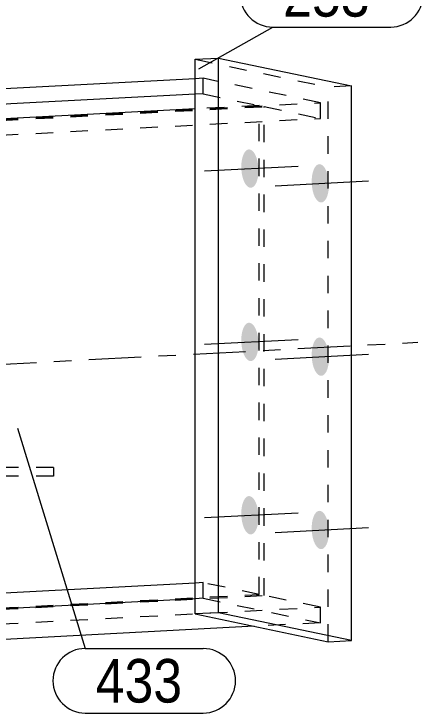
# Model space of a CAD drawing. Header units: millimetres. Extents: x 2 to 579, y 1 to 825.
# Drawn here: x 87.39 to 110.83, y 582.13 to 622.23 of the extents above; entities that cross this region are included whole.
import ezdxf

# ---------------------------------------------------------------- set-up
doc = ezdxf.new("R2010")
doc.units = ezdxf.units.MM
for name, pattern in [('XKITLINE00', [0]), ('XKITLINE01', [4, 1, -1, 1, -1]), ('XKITLINE03', [6, 3, -1, 1, -1])]:
    doc.linetypes.add(name, pattern=pattern)
for name, color, linetype, lineweight in [('Bolt', 3, 'Continuous', 0), ('Part', 2, 'Continuous', 0), ('PartMark', 7, 'Continuous', 0)]:
    doc.layers.add(name, color=color, linetype=linetype, lineweight=lineweight)
doc.styles.add('ARIAL', font='ARIAL.TTF')

# ---------------------------------------------------------------- blocks, each defined once
blk = doc.blocks.new('*A69')
at = {"layer": 'Bolt'}
for points in [[(100.413, 613.389), (100.412, 613.443), (100.412, 613.497), (100.413, 613.55), (100.416, 613.603), (100.42, 613.655), (100.425, 613.707), (100.431, 613.758), (100.438, 613.807), (100.446, 613.856), (100.455, 613.904), (100.466, 613.95), (100.477, 613.995), (100.49, 614.038), (100.503, 614.08), (100.518, 614.12), (100.533, 614.158), (100.55, 614.194), (100.567, 614.228), (100.585, 614.26), (100.604, 614.29), (100.623, 614.318), (100.643, 614.343), (100.664, 614.366), (100.686, 614.387), (100.708, 614.405), (100.73, 614.42), (100.753, 614.433), (100.776, 614.444), (100.8, 614.452), (100.823, 614.457), (100.847, 614.46), (100.871, 614.46), (100.896, 614.457), (100.92, 614.451), (100.944, 614.444), (100.968, 614.433), (100.992, 614.42), (101.016, 614.404), (101.039, 614.386), (101.062, 614.365), (101.085, 614.342), (101.107, 614.317), (101.129, 614.289), (101.15, 614.259), (101.171, 614.227), (101.191, 614.192), (101.211, 614.156), (101.229, 614.118), (101.247, 614.078), (101.264, 614.036), (101.28, 613.993), (101.296, 613.948), (101.31, 613.902), (101.323, 613.854), (101.336, 613.805), (101.347, 613.755), (101.357, 613.705), (101.366, 613.653), (101.374, 613.601), (101.381, 613.548), (101.387, 613.494), (101.392, 613.441), (101.395, 613.387), (101.397, 613.333), (101.398, 613.279), (101.398, 613.225), (101.397, 613.172), (101.394, 613.119), (101.391, 613.067), (101.386, 613.015), (101.38, 612.965), (101.373, 612.915), (101.364, 612.866), (101.355, 612.818), (101.345, 612.772), (101.333, 612.727), (101.32, 612.684), (101.307, 612.643), (101.292, 612.603), (101.277, 612.564), (101.261, 612.528), (101.243, 612.494), (101.225, 612.462), (101.207, 612.432), (101.187, 612.404), (101.167, 612.379), (101.146, 612.356), (101.125, 612.336), (101.103, 612.317), (101.08, 612.302), (101.057, 612.289), (101.034, 612.278), (101.011, 612.27), (100.987, 612.265), (100.963, 612.263), (100.939, 612.263), (100.915, 612.265), (100.89, 612.271), (100.866, 612.279), (100.842, 612.289), (100.818, 612.302), (100.795, 612.318), (100.771, 612.336), (100.748, 612.357), (100.725, 612.38), (100.703, 612.406), (100.681, 612.433), (100.66, 612.463), (100.639, 612.496), (100.619, 612.53), (100.6, 612.566), (100.581, 612.604), (100.563, 612.644), (100.546, 612.686), (100.53, 612.729), (100.515, 612.774), (100.5, 612.821), (100.487, 612.868), (100.475, 612.917), (100.463, 612.967), (100.453, 613.018), (100.444, 613.069), (100.436, 613.122), (100.429, 613.174), (100.423, 613.228), (100.419, 613.281), (100.415, 613.335)], [(104.448, 612.545), (104.447, 612.599), (104.447, 612.653), (104.449, 612.706), (104.451, 612.759), (104.455, 612.811), (104.46, 612.863), (104.466, 612.914), (104.473, 612.964), (104.481, 613.012), (104.491, 613.06), (104.501, 613.106), (104.513, 613.151), (104.525, 613.194), (104.539, 613.236), (104.553, 613.276), (104.569, 613.314), (104.585, 613.35), (104.602, 613.384), (104.62, 613.416), (104.639, 613.446), (104.659, 613.474), (104.679, 613.499), (104.7, 613.522), (104.721, 613.543), (104.743, 613.561), (104.765, 613.577), (104.788, 613.59), (104.811, 613.6), (104.835, 613.608), (104.859, 613.613), (104.883, 613.616), (104.907, 613.616), (104.931, 613.613), (104.955, 613.608), (104.979, 613.6), (105.003, 613.589), (105.027, 613.576), (105.051, 613.56), (105.074, 613.542), (105.098, 613.521), (105.12, 613.498), (105.143, 613.473), (105.164, 613.445), (105.186, 613.415), (105.206, 613.383), (105.226, 613.348), (105.246, 613.312), (105.264, 613.274), (105.282, 613.234), (105.299, 613.192), (105.316, 613.149), (105.331, 613.104), (105.345, 613.058), (105.358, 613.01), (105.371, 612.961), (105.382, 612.912), (105.392, 612.861), (105.401, 612.809), (105.409, 612.757), (105.416, 612.704), (105.422, 612.651), (105.427, 612.597), (105.43, 612.543), (105.432, 612.489), (105.433, 612.435), (105.433, 612.382), (105.432, 612.328), (105.43, 612.275), (105.426, 612.223), (105.421, 612.171), (105.415, 612.121), (105.408, 612.071), (105.4, 612.022), (105.39, 611.975), (105.38, 611.928), (105.368, 611.884), (105.356, 611.84), (105.342, 611.799), (105.328, 611.759), (105.312, 611.721), (105.296, 611.684), (105.279, 611.65), (105.261, 611.618), (105.242, 611.588), (105.222, 611.561), (105.202, 611.535), (105.181, 611.512), (105.16, 611.492), (105.138, 611.474), (105.115, 611.458), (105.093, 611.445), (105.069, 611.434), (105.046, 611.427), (105.022, 611.421), (104.998, 611.419), (104.974, 611.419), (104.95, 611.422), (104.926, 611.427), (104.902, 611.435), (104.877, 611.445), (104.854, 611.459), (104.83, 611.474), (104.806, 611.493), (104.783, 611.513), (104.76, 611.536), (104.738, 611.562), (104.716, 611.59), (104.695, 611.62), (104.674, 611.652), (104.654, 611.686), (104.635, 611.722), (104.616, 611.76), (104.598, 611.8), (104.581, 611.842), (104.565, 611.886), (104.55, 611.93), (104.536, 611.977), (104.522, 612.024), (104.51, 612.073), (104.499, 612.123), (104.488, 612.174), (104.479, 612.225), (104.471, 612.278), (104.464, 612.331), (104.459, 612.384), (104.454, 612.438), (104.451, 612.491)], [(100.413, 603.444), (100.412, 603.498), (100.412, 603.552), (100.413, 603.605), (100.416, 603.658), (100.42, 603.71), (100.425, 603.762), (100.431, 603.813), (100.438, 603.863), (100.446, 603.911), (100.455, 603.959), (100.466, 604.005), (100.477, 604.05), (100.49, 604.093), (100.503, 604.135), (100.518, 604.175), (100.533, 604.213), (100.55, 604.249), (100.567, 604.283), (100.585, 604.315), (100.604, 604.345), (100.623, 604.373), (100.643, 604.398), (100.664, 604.421), (100.686, 604.442), (100.708, 604.46), (100.73, 604.476), (100.753, 604.489), (100.776, 604.499), (100.8, 604.507), (100.823, 604.512), (100.847, 604.515), (100.871, 604.515), (100.896, 604.512), (100.92, 604.507), (100.944, 604.499), (100.968, 604.488), (100.992, 604.475), (101.016, 604.459), (101.039, 604.441), (101.062, 604.42), (101.085, 604.397), (101.107, 604.372), (101.129, 604.344), (101.15, 604.314), (101.171, 604.282), (101.191, 604.247), (101.211, 604.211), (101.229, 604.173), (101.247, 604.133), (101.264, 604.091), (101.28, 604.048), (101.296, 604.003), (101.31, 603.957), (101.323, 603.909), (101.336, 603.86), (101.347, 603.811), (101.357, 603.76), (101.366, 603.708), (101.374, 603.656), (101.381, 603.603), (101.387, 603.55), (101.392, 603.496), (101.395, 603.442), (101.397, 603.388), (101.398, 603.334), (101.398, 603.281), (101.397, 603.227), (101.394, 603.174), (101.391, 603.122), (101.386, 603.07), (101.38, 603.02), (101.373, 602.97), (101.364, 602.921), (101.355, 602.874), (101.345, 602.827), (101.333, 602.783), (101.32, 602.739), (101.307, 602.698), (101.292, 602.658), (101.277, 602.62), (101.261, 602.583), (101.243, 602.549), (101.225, 602.517), (101.207, 602.487), (101.187, 602.46), (101.167, 602.434), (101.146, 602.411), (101.125, 602.391), (101.103, 602.373), (101.08, 602.357), (101.057, 602.344), (101.034, 602.333), (101.011, 602.326), (100.987, 602.32), (100.963, 602.318), (100.939, 602.318), (100.915, 602.321), (100.89, 602.326), (100.866, 602.334), (100.842, 602.344), (100.818, 602.358), (100.795, 602.373), (100.771, 602.392), (100.748, 602.412), (100.725, 602.435), (100.703, 602.461), (100.681, 602.489), (100.66, 602.519), (100.639, 602.551), (100.619, 602.585), (100.6, 602.621), (100.581, 602.659), (100.563, 602.699), (100.546, 602.741), (100.53, 602.785), (100.515, 602.829), (100.5, 602.876), (100.487, 602.923), (100.475, 602.972), (100.463, 603.022), (100.453, 603.073), (100.444, 603.124), (100.436, 603.177), (100.429, 603.23), (100.423, 603.283), (100.419, 603.337), (100.415, 603.39)], [(104.448, 602.601), (104.447, 602.654), (104.447, 602.708), (104.449, 602.761), (104.451, 602.814), (104.455, 602.867), (104.46, 602.918), (104.466, 602.969), (104.473, 603.019), (104.481, 603.068), (104.491, 603.115), (104.501, 603.161), (104.513, 603.206), (104.525, 603.249), (104.539, 603.291), (104.553, 603.331), (104.569, 603.369), (104.585, 603.405), (104.602, 603.439), (104.62, 603.471), (104.639, 603.501), (104.659, 603.529), (104.679, 603.554), (104.7, 603.577), (104.721, 603.598), (104.743, 603.616), (104.765, 603.632), (104.788, 603.645), (104.811, 603.655), (104.835, 603.663), (104.859, 603.668), (104.883, 603.671), (104.907, 603.671), (104.931, 603.668), (104.955, 603.663), (104.979, 603.655), (105.003, 603.644), (105.027, 603.631), (105.051, 603.615), (105.074, 603.597), (105.098, 603.576), (105.12, 603.553), (105.143, 603.528), (105.164, 603.5), (105.186, 603.47), (105.206, 603.438), (105.226, 603.404), (105.246, 603.367), (105.264, 603.329), (105.282, 603.289), (105.299, 603.247), (105.316, 603.204), (105.331, 603.159), (105.345, 603.113), (105.358, 603.065), (105.371, 603.017), (105.382, 602.967), (105.392, 602.916), (105.401, 602.864), (105.409, 602.812), (105.416, 602.759), (105.422, 602.706), (105.427, 602.652), (105.43, 602.598), (105.432, 602.544), (105.433, 602.49), (105.433, 602.437), (105.432, 602.383), (105.43, 602.331), (105.426, 602.278), (105.421, 602.227), (105.415, 602.176), (105.408, 602.126), (105.4, 602.077), (105.39, 602.03), (105.38, 601.984), (105.368, 601.939), (105.356, 601.895), (105.342, 601.854), (105.328, 601.814), (105.312, 601.776), (105.296, 601.74), (105.279, 601.705), (105.261, 601.673), (105.242, 601.643), (105.222, 601.616), (105.202, 601.59), (105.181, 601.567), (105.16, 601.547), (105.138, 601.529), (105.115, 601.513), (105.093, 601.5), (105.069, 601.49), (105.046, 601.482), (105.022, 601.477), (104.998, 601.474), (104.974, 601.474), (104.95, 601.477), (104.926, 601.482), (104.902, 601.49), (104.877, 601.501), (104.854, 601.514), (104.83, 601.529), (104.806, 601.548), (104.783, 601.568), (104.76, 601.592), (104.738, 601.617), (104.716, 601.645), (104.695, 601.675), (104.674, 601.707), (104.654, 601.741), (104.635, 601.777), (104.616, 601.816), (104.598, 601.856), (104.581, 601.897), (104.565, 601.941), (104.55, 601.986), (104.536, 602.032), (104.522, 602.079), (104.51, 602.128), (104.499, 602.178), (104.488, 602.229), (104.479, 602.281), (104.471, 602.333), (104.464, 602.386), (104.459, 602.439), (104.454, 602.493), (104.451, 602.547)], [(100.413, 593.5), (100.412, 593.553), (100.412, 593.607), (100.413, 593.66), (100.416, 593.713), (100.42, 593.766), (100.425, 593.817), (100.431, 593.868), (100.438, 593.918), (100.446, 593.967), (100.455, 594.014), (100.466, 594.06), (100.477, 594.105), (100.49, 594.148), (100.503, 594.19), (100.518, 594.23), (100.533, 594.268), (100.55, 594.304), (100.567, 594.338), (100.585, 594.37), (100.604, 594.4), (100.623, 594.428), (100.643, 594.453), (100.664, 594.476), (100.686, 594.497), (100.708, 594.515), (100.73, 594.531), (100.753, 594.544), (100.776, 594.554), (100.8, 594.562), (100.823, 594.567), (100.847, 594.57), (100.871, 594.57), (100.896, 594.567), (100.92, 594.562), (100.944, 594.554), (100.968, 594.543), (100.992, 594.53), (101.016, 594.514), (101.039, 594.496), (101.062, 594.475), (101.085, 594.452), (101.107, 594.427), (101.129, 594.399), (101.15, 594.369), (101.171, 594.337), (101.191, 594.303), (101.211, 594.266), (101.229, 594.228), (101.247, 594.188), (101.264, 594.146), (101.28, 594.103), (101.296, 594.058), (101.31, 594.012), (101.323, 593.964), (101.336, 593.916), (101.347, 593.866), (101.357, 593.815), (101.366, 593.763), (101.374, 593.711), (101.381, 593.658), (101.387, 593.605), (101.392, 593.551), (101.395, 593.497), (101.397, 593.443), (101.398, 593.389), (101.398, 593.336), (101.397, 593.282), (101.394, 593.23), (101.391, 593.177), (101.386, 593.126), (101.38, 593.075), (101.373, 593.025), (101.364, 592.976), (101.355, 592.929), (101.345, 592.883), (101.333, 592.838), (101.32, 592.794), (101.307, 592.753), (101.292, 592.713), (101.277, 592.675), (101.261, 592.639), (101.243, 592.604), (101.225, 592.572), (101.207, 592.542), (101.187, 592.515), (101.167, 592.489), (101.146, 592.466), (101.125, 592.446), (101.103, 592.428), (101.08, 592.412), (101.057, 592.399), (101.034, 592.389), (101.011, 592.381), (100.987, 592.376), (100.963, 592.373), (100.939, 592.373), (100.915, 592.376), (100.89, 592.381), (100.866, 592.389), (100.842, 592.4), (100.818, 592.413), (100.795, 592.428), (100.771, 592.447), (100.748, 592.467), (100.725, 592.491), (100.703, 592.516), (100.681, 592.544), (100.66, 592.574), (100.639, 592.606), (100.619, 592.64), (100.6, 592.676), (100.581, 592.715), (100.563, 592.755), (100.546, 592.796), (100.53, 592.84), (100.515, 592.885), (100.5, 592.931), (100.487, 592.978), (100.475, 593.027), (100.463, 593.077), (100.453, 593.128), (100.444, 593.18), (100.436, 593.232), (100.429, 593.285), (100.423, 593.338), (100.419, 593.392), (100.415, 593.446)], [(104.448, 592.656), (104.447, 592.71), (104.447, 592.763), (104.449, 592.817), (104.451, 592.87), (104.455, 592.922), (104.46, 592.973), (104.466, 593.024), (104.473, 593.074), (104.481, 593.123), (104.491, 593.17), (104.501, 593.216), (104.513, 593.261), (104.525, 593.305), (104.539, 593.346), (104.553, 593.386), (104.569, 593.424), (104.585, 593.46), (104.602, 593.495), (104.62, 593.527), (104.639, 593.557), (104.659, 593.584), (104.679, 593.61), (104.7, 593.633), (104.721, 593.653), (104.743, 593.671), (104.765, 593.687), (104.788, 593.7), (104.811, 593.71), (104.835, 593.718), (104.859, 593.723), (104.883, 593.726), (104.907, 593.726), (104.931, 593.723), (104.955, 593.718), (104.979, 593.71), (105.003, 593.699), (105.027, 593.686), (105.051, 593.671), (105.074, 593.652), (105.098, 593.632), (105.12, 593.609), (105.143, 593.583), (105.164, 593.555), (105.186, 593.525), (105.206, 593.493), (105.226, 593.459), (105.246, 593.423), (105.264, 593.384), (105.282, 593.344), (105.299, 593.303), (105.316, 593.259), (105.331, 593.214), (105.345, 593.168), (105.358, 593.121), (105.371, 593.072), (105.382, 593.022), (105.392, 592.971), (105.401, 592.919), (105.409, 592.867), (105.416, 592.814), (105.422, 592.761), (105.427, 592.707), (105.43, 592.653), (105.432, 592.599), (105.433, 592.546), (105.433, 592.492), (105.432, 592.439), (105.43, 592.386), (105.426, 592.333), (105.421, 592.282), (105.415, 592.231), (105.408, 592.181), (105.4, 592.132), (105.39, 592.085), (105.38, 592.039), (105.368, 591.994), (105.356, 591.951), (105.342, 591.909), (105.328, 591.869), (105.312, 591.831), (105.296, 591.795), (105.279, 591.761), (105.261, 591.729), (105.242, 591.699), (105.222, 591.671), (105.202, 591.646), (105.181, 591.623), (105.16, 591.602), (105.138, 591.584), (105.115, 591.568), (105.093, 591.555), (105.069, 591.545), (105.046, 591.537), (105.022, 591.532), (104.998, 591.529), (104.974, 591.529), (104.95, 591.532), (104.926, 591.537), (104.902, 591.545), (104.877, 591.556), (104.854, 591.569), (104.83, 591.585), (104.806, 591.603), (104.783, 591.624), (104.76, 591.647), (104.738, 591.672), (104.716, 591.7), (104.695, 591.73), (104.674, 591.762), (104.654, 591.796), (104.635, 591.833), (104.616, 591.871), (104.598, 591.911), (104.581, 591.953), (104.565, 591.996), (104.55, 592.041), (104.536, 592.087), (104.522, 592.135), (104.51, 592.183), (104.499, 592.233), (104.488, 592.284), (104.479, 592.336), (104.471, 592.388), (104.464, 592.441), (104.459, 592.494), (104.454, 592.548), (104.451, 592.602)]]:
    blk.add_hatch(color=3, dxfattribs=at).paths.add_polyline_path(points, flags=17)
at = {"layer": 'Bolt', "color": 3, "linetype": 'XKITLINE00', "lineweight": 0}
for p, q in [((98.313, 613.225), (103.676, 613.507)), ((102.348, 612.381), (107.711, 612.663)), ((98.313, 603.28), (103.676, 603.562)), ((102.348, 602.436), (107.711, 602.718)), ((98.313, 593.335), (103.676, 593.617)), ((102.348, 592.491), (107.711, 592.773))]:
    blk.add_line(p, q, dxfattribs=at)
blk = doc.blocks.new('*A89')
at = {"layer": 'Part', "color": 7, "linetype": 'XKITLINE01', "lineweight": 0}
for p, q in [((89.649, 596.215), (69.697, 596.215)), ((69.697, 596.215), (69.697, 595.715)), ((69.697, 595.715), (69.697, 596.215)), ((78.017, 595.715), (78.017, 596.215)), ((82.697, 596.215), (82.697, 595.715)), ((82.697, 595.715), (82.697, 596.215)), ((89.649, 596.215), (89.649, 595.715)), ((89.649, 595.715), (69.697, 595.715))]:
    blk.add_line(p, q, dxfattribs=at)
blk = doc.blocks.new('*A95')
at = {"layer": 'Part', "color": 2, "linetype": 'XKITLINE00', "lineweight": 0}
for p, q in [((97.771, 618.521), (87.197, 617.964)), ((97.771, 617.626), (87.197, 617.069)), ((97.771, 616.784), (87.197, 616.227)), ((97.771, 589.581), (87.197, 589.025)), ((97.771, 588.686), (87.197, 588.13)), ((101.145, 587.103), (87.197, 586.37))]:
    blk.add_line(p, q, dxfattribs=at)
at = {"layer": 'Part', "color": 7, "linetype": 'XKITLINE01', "lineweight": 0}
for p, q in [((98.219, 618.544), (97.771, 618.521)), ((98.219, 617.649), (98.219, 618.544)), ((104.945, 617.138), (98.219, 618.544)), ((87.197, 617.964), (76.647, 617.409)), ((98.219, 617.649), (97.771, 617.626)), ((98.219, 617.649), (101.436, 616.976)), ((76.647, 617.409), (76.647, 585.814)), ((76.647, 615.649), (104.945, 617.138)), ((87.197, 617.069), (76.647, 616.514)), ((76.647, 615.596), (101.728, 616.916)), ((101.436, 616.976), (97.771, 616.784)), ((101.436, 588.932), (101.436, 616.976)), ((101.728, 616.916), (104.945, 616.243)), ((101.728, 588.871), (101.728, 616.916)), ((104.945, 616.243), (104.945, 617.138)), ((76.647, 614.754), (104.945, 616.243)), ((87.197, 616.227), (76.647, 615.672)), ((98.219, 589.605), (97.771, 589.581)), ((98.219, 588.71), (98.219, 589.605)), ((101.436, 588.932), (98.219, 589.605)), ((87.197, 589.025), (76.647, 588.47)), ((76.647, 587.628), (101.436, 588.932)), ((76.647, 587.551), (101.728, 588.871)), ((104.945, 588.198), (101.728, 588.871)), ((98.219, 588.71), (97.771, 588.686)), ((98.219, 588.71), (104.945, 587.303)), ((76.647, 586.709), (104.945, 588.198)), ((87.197, 588.13), (76.647, 587.575)), ((104.945, 587.303), (104.945, 588.198)), ((104.945, 587.303), (101.145, 587.103)), ((87.197, 586.37), (76.647, 585.814))]:
    blk.add_line(p, q, dxfattribs=at)
at = {"layer": 'Part', "color": 7, "linetype": 'XKITLINE03', "lineweight": 0}
blk.add_line((67.708, 601.142), (110.521, 603.394), dxfattribs=at)
blk = doc.blocks.new('*A98')
at = {"layer": 'Part', "color": 2, "linetype": 'XKITLINE00', "lineweight": 0}
for p, q in [((97.771, 619.632), (99.112, 619.703)), ((99.112, 587.88), (99.112, 619.703)), ((99.112, 619.703), (106.734, 618.109)), ((97.771, 587.809), (97.771, 619.632)), ((106.734, 586.286), (106.734, 618.109)), ((99.112, 587.88), (97.771, 587.809)), ((97.771, 587.809), (105.393, 586.215)), ((106.734, 586.286), (99.112, 587.88)), ((105.393, 586.215), (106.734, 586.286))]:
    blk.add_line(p, q, dxfattribs=at)
at = {"layer": 'Part', "color": 7, "linetype": 'XKITLINE01', "lineweight": 0}
for p in [(97.771, 619.632), (106.734, 618.109), (105.393, 586.215)]:
    blk.add_line(p, (105.393, 618.039), dxfattribs=at)
blk = doc.blocks.new('*A278')
at = {"layer": 'PartMark', "color": 7, "linetype": 'XKITLINE00', "lineweight": 0}
for p, q in [((102.213, 625.18), (108.976, 625.18)), ((97.97, 619.087), (102.213, 621.48)), ((102.213, 621.48), (108.976, 621.48))]:
    blk.add_line(p, q, dxfattribs=at)
for centre, start, end in [((102.213, 623.33), 90, 270), ((108.976, 623.33), 270, 90)]:
    blk.add_arc(centre, 1.85, start, end, dxfattribs=at)
at = {"layer": 'PartMark', "color": 3, "style": 'ARIAL', "width": 0.85}
blk.add_text('253', height=2.5, dxfattribs=at).set_placement((102.813, 622.08))
blk = doc.blocks.new('*A281')
at = {"layer": 'PartMark', "color": 7, "linetype": 'XKITLINE00', "lineweight": 0}
for p, q in [((87.586, 598.465), (91.468, 585.825)), ((91.468, 585.825), (98.231, 585.825)), ((91.468, 582.125), (98.231, 582.125))]:
    blk.add_line(p, q, dxfattribs=at)
for centre, start, end in [((91.468, 583.975), 90, 270), ((98.231, 583.975), 270, 90)]:
    blk.add_arc(centre, 1.85, start, end, dxfattribs=at)
at = {"layer": 'PartMark', "color": 3, "style": 'ARIAL', "width": 0.85}
blk.add_text('433', height=2.5, dxfattribs=at).set_placement((92.068, 582.725))

msp = doc.modelspace()

# ---------------------------------------------------------------- block references
at = {"lineweight": 0}
for name in ['*A278', '*A98', '*A95', '*A69', '*A281', '*A89']:
    msp.add_blockref(name, (0, 0), dxfattribs=at)

doc.saveas('drawing.dxf')
